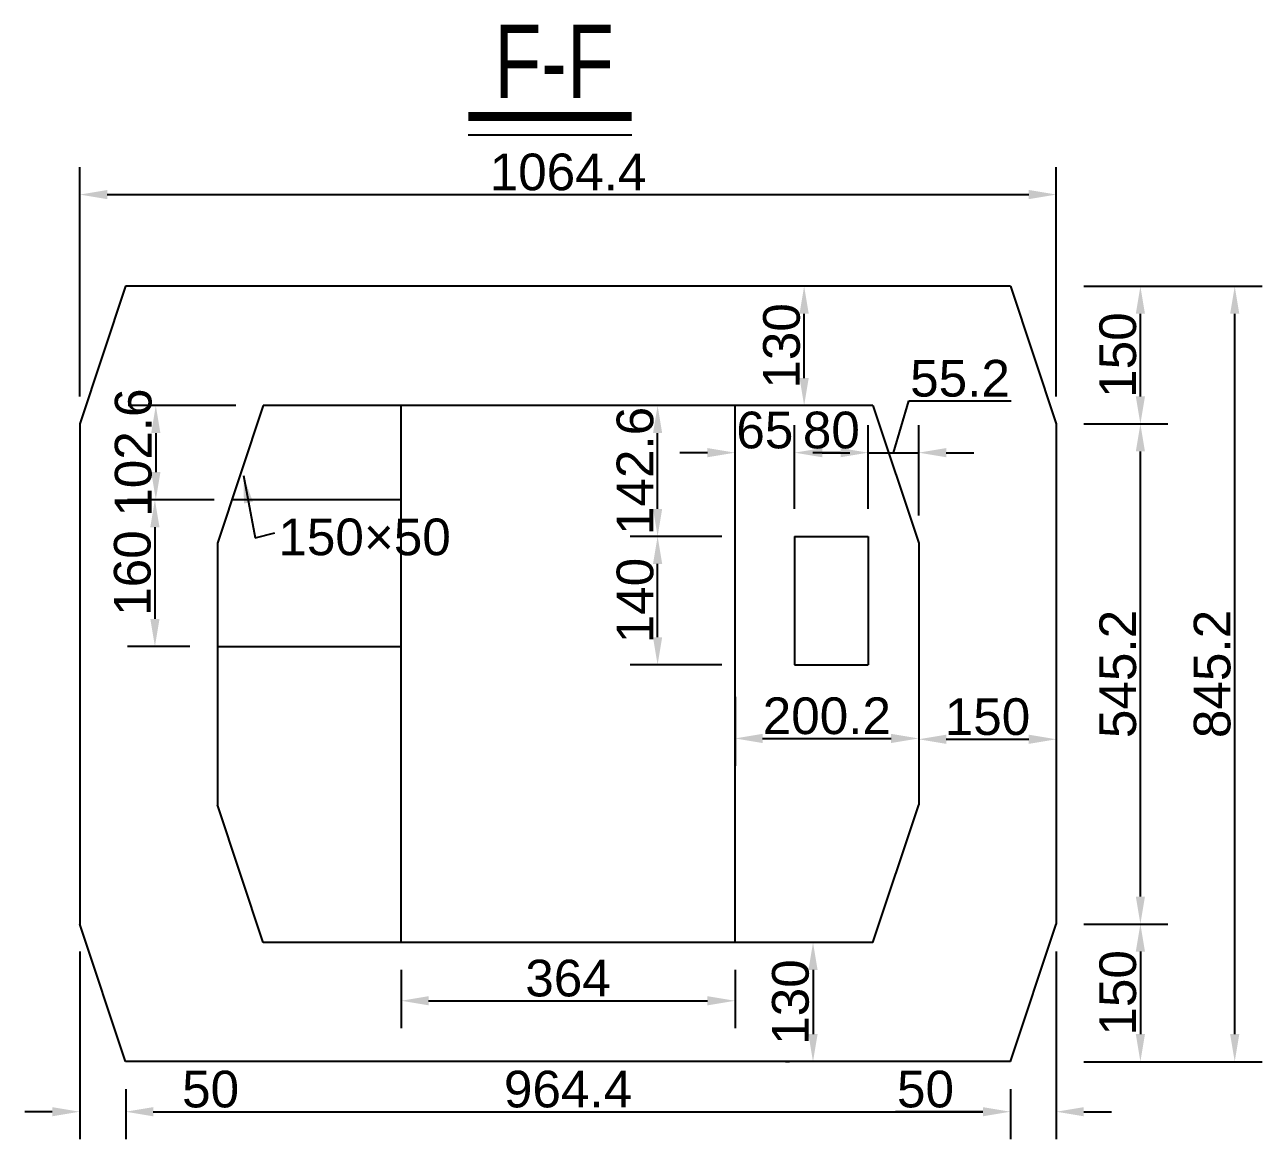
# Model space of a CAD drawing. Header units: millimetres. Extents: x 32645 to 210887, y 65210 to 90102.
# Drawn here: x 133735 to 140480, y 66840 to 72914 of the extents above; entities that cross this region are included whole.
import ezdxf

# ---------------------------------------------------------------- set-up
doc = ezdxf.new("R2010")
doc.units = ezdxf.units.MM
for name, color, linetype in [('1', 7, 'Continuous'), ('文本', 7, 'Continuous'), ('粗实线', 3, 'Continuous')]:
    doc.layers.add(name, color=color, linetype=linetype)
doc.styles.get("Standard").update_dxf_attribs({"font": 'arial.ttf'})
doc.dimstyles.new('大样STANDARD', dxfattribs={"dimscale": 100, "dimtxt": 2, "dimasz": 1.5, "dimexe": 1.5, "dimexo": 1.5, "dimgap": 0.2, "dimtad": 1, "dimdec": 1, "dimlfac": 0.2, "dimdsep": 46, "dimtxsty": 'Standard', "dimcen": 0, "dimclrd": 4, "dimclre": 4, "dimclrt": 4, "dimadec": 0, "dimazin": 0, "dimtfac": 1, "dimtdec": 1, "dimtofl": 0, "dimtmove": 0, "dimatfit": 3, "dimfxl": 1, "dimtolj": 1, "dimtzin": 0, "dimarcsym": 0})

# ---------------------------------------------------------------- blocks, each defined once
blk = doc.blocks.new('*D1164')
at = {"layer": '1', "color": 4, "lineweight": -2, "transparency": 16777216}
for p, q in [((134035.1, 67862.6), (134035.1, 66839.8)), ((134285.1, 67112.6), (134285.1, 66839.8)), ((133885.1, 66989.8), (133735.1, 66989.8)), ((134435.1, 66989.8), (134910.9, 66989.8))]:
    blk.add_line(p, q, dxfattribs=at)
at = {"layer": '1', "color": 4, "transparency": 16777216}
for points in [[(133885.1, 67014.8), (133885.1, 66964.8), (134035.1, 66989.8)], [(134435.1, 67014.8), (134435.1, 66964.8), (134285.1, 66989.8)]]:
    blk.add_solid(points, dxfattribs=at)
at = {"layer": 'DEFPOINTS', "color": 0, "transparency": 16777216}
for p in [(134035.1, 68012.6), (134285.1, 67262.6), (134285.1, 66989.8)]:
    blk.add_point(p, dxfattribs=at)
at = {"layer": '1', "color": 4, "transparency": 16777216, "insert": (134748, 67111.9), "char_height": 200, "attachment_point": 5}
blk.add_mtext('\\A1;50', dxfattribs=at)
blk = doc.blocks.new('*D1165')
at = {"layer": '1', "color": 4, "lineweight": -2, "transparency": 16777216}
for p, q in [((134285.1, 67112.6), (134285.1, 66839.8)), ((139107.1, 67112.6), (139107.1, 66839.8)), ((134435.1, 66989.8), (138957.1, 66989.8))]:
    blk.add_line(p, q, dxfattribs=at)
at = {"layer": '1', "color": 4, "transparency": 16777216}
for points in [[(134435.1, 67014.8), (134435.1, 66964.8), (134285.1, 66989.8)], [(138957.1, 67014.8), (138957.1, 66964.8), (139107.1, 66989.8)]]:
    blk.add_solid(points, dxfattribs=at)
at = {"layer": 'DEFPOINTS', "color": 0, "transparency": 16777216}
for p in [(134285.1, 67262.6), (139107.1, 67262.6), (139107.1, 66989.8)]:
    blk.add_point(p, dxfattribs=at)
at = {"layer": '1', "color": 4, "transparency": 16777216, "insert": (136696.1, 67111.9), "char_height": 200, "attachment_point": 5}
blk.add_mtext('\\A1;964.4', dxfattribs=at)
blk = doc.blocks.new('*D1166')
at = {"layer": '1', "color": 4, "lineweight": -2, "transparency": 16777216}
for p, q in [((139357.1, 67862.6), (139357.1, 66839.8)), ((139107.1, 67112.6), (139107.1, 66839.8)), ((138957.1, 66989.8), (138481.3, 66989.8)), ((139507.1, 66989.8), (139657.1, 66989.8))]:
    blk.add_line(p, q, dxfattribs=at)
at = {"layer": '1', "color": 4, "transparency": 16777216}
for points in [[(138957.1, 67014.8), (138957.1, 66964.8), (139107.1, 66989.8)], [(139507.1, 67014.8), (139507.1, 66964.8), (139357.1, 66989.8)]]:
    blk.add_solid(points, dxfattribs=at)
at = {"layer": 'DEFPOINTS', "color": 0, "transparency": 16777216}
for p in [(139357.1, 68012.6), (139107.1, 67262.6), (139107.1, 66989.8)]:
    blk.add_point(p, dxfattribs=at)
at = {"layer": '1', "color": 4, "transparency": 16777216, "insert": (138644.2, 67111.9), "char_height": 200, "attachment_point": 5}
blk.add_mtext('\\A1;50', dxfattribs=at)
blk = doc.blocks.new('*D1167')
at = {"layer": '1', "color": 4, "lineweight": -2, "transparency": 16777216}
for p, q in [((134035.1, 70888.6), (134035.1, 72138.5)), ((139357.1, 70888.6), (139357.1, 72138.5)), ((134185.1, 71988.5), (139207.1, 71988.5))]:
    blk.add_line(p, q, dxfattribs=at)
at = {"layer": '1', "color": 4, "transparency": 16777216}
for points in [[(134185.1, 72013.5), (134185.1, 71963.5), (134035.1, 71988.5)], [(139207.1, 72013.5), (139207.1, 71963.5), (139357.1, 71988.5)]]:
    blk.add_solid(points, dxfattribs=at)
at = {"layer": 'DEFPOINTS', "color": 0, "transparency": 16777216}
for p in [(139357.1, 71988.5), (134035.1, 70738.6), (139357.1, 70738.6)]:
    blk.add_point(p, dxfattribs=at)
at = {"layer": '1', "color": 4, "transparency": 16777216, "insert": (136696.1, 72110.6), "char_height": 200, "attachment_point": 5}
blk.add_mtext('\\A1;1064.4', dxfattribs=at)
blk = doc.blocks.new('*D1168')
at = {"layer": '1', "color": 4, "lineweight": -2, "transparency": 16777216}
for p, q in [((139507.1, 68012.6), (139965.4, 68012.6)), ((139815.4, 67862.6), (139815.4, 67412.6)), ((139507.1, 67262.6), (139965.4, 67262.6))]:
    blk.add_line(p, q, dxfattribs=at)
at = {"layer": '1', "color": 4, "transparency": 16777216}
for points in [[(139790.4, 67862.6), (139840.4, 67862.6), (139815.4, 68012.6)], [(139790.4, 67412.6), (139840.4, 67412.6), (139815.4, 67262.6)]]:
    blk.add_solid(points, dxfattribs=at)
at = {"layer": 'DEFPOINTS', "color": 0, "transparency": 16777216}
for p in [(139357.1, 68012.6), (139357.1, 67262.6), (139815.4, 67262.6)]:
    blk.add_point(p, dxfattribs=at)
at = {"layer": '1', "color": 4, "transparency": 16777216, "insert": (139693.3, 67637.6), "char_height": 200, "attachment_point": 5, "rotation": 90}
blk.add_mtext('\\A1;150', dxfattribs=at)
blk = doc.blocks.new('*D1169')
at = {"layer": '1', "color": 4, "lineweight": -2, "transparency": 16777216}
for p, q in [((139507.1, 70738.6), (139965.4, 70738.6)), ((139815.4, 68162.6), (139815.4, 70588.6)), ((139507.1, 68012.6), (139965.4, 68012.6))]:
    blk.add_line(p, q, dxfattribs=at)
at = {"layer": '1', "color": 4, "transparency": 16777216}
for points in [[(139790.4, 70588.6), (139840.4, 70588.6), (139815.4, 70738.6)], [(139790.4, 68162.6), (139840.4, 68162.6), (139815.4, 68012.6)]]:
    blk.add_solid(points, dxfattribs=at)
at = {"layer": 'DEFPOINTS', "color": 0, "transparency": 16777216}
for p in [(139357.1, 70738.6), (139815.4, 70738.6), (139357.1, 68012.6)]:
    blk.add_point(p, dxfattribs=at)
at = {"layer": '1', "color": 4, "transparency": 16777216, "insert": (139693.3, 69375.6), "char_height": 200, "attachment_point": 5, "rotation": 90}
blk.add_mtext('\\A1;545.2', dxfattribs=at)
blk = doc.blocks.new('*D1170')
at = {"layer": '1', "color": 4, "lineweight": -2, "transparency": 16777216}
for p, q in [((139507.1, 71488.6), (139965.4, 71488.6)), ((139815.4, 70888.6), (139815.4, 71338.6)), ((139507.1, 70738.6), (139965.4, 70738.6))]:
    blk.add_line(p, q, dxfattribs=at)
at = {"layer": '1', "color": 4, "transparency": 16777216}
for points in [[(139790.4, 71338.6), (139840.4, 71338.6), (139815.4, 71488.6)], [(139790.4, 70888.6), (139840.4, 70888.6), (139815.4, 70738.6)]]:
    blk.add_solid(points, dxfattribs=at)
at = {"layer": 'DEFPOINTS', "color": 0, "transparency": 16777216}
for p in [(139357.1, 71488.6), (139815.4, 71488.6), (139357.1, 70738.6)]:
    blk.add_point(p, dxfattribs=at)
at = {"layer": '1', "color": 4, "transparency": 16777216, "insert": (139693.3, 71113.6), "char_height": 200, "attachment_point": 5, "rotation": 90}
blk.add_mtext('\\A1;150', dxfattribs=at)
blk = doc.blocks.new('*D1171')
at = {"layer": '1', "color": 4, "lineweight": -2, "transparency": 16777216}
for p, q in [((139707.1, 71488.6), (140479.6, 71488.6)), ((140329.6, 67412.6), (140329.6, 71338.6)), ((139707.1, 67262.6), (140479.6, 67262.6))]:
    blk.add_line(p, q, dxfattribs=at)
at = {"layer": '1', "color": 4, "transparency": 16777216}
for points in [[(140304.6, 71338.6), (140354.6, 71338.6), (140329.6, 71488.6)], [(140304.6, 67412.6), (140354.6, 67412.6), (140329.6, 67262.6)]]:
    blk.add_solid(points, dxfattribs=at)
at = {"layer": 'DEFPOINTS', "color": 0, "transparency": 16777216}
for p in [(139557.1, 71488.6), (140329.6, 71488.6), (139557.1, 67262.6)]:
    blk.add_point(p, dxfattribs=at)
at = {"layer": '1', "color": 4, "transparency": 16777216, "insert": (140207.5, 69375.6), "char_height": 200, "attachment_point": 5, "rotation": 90}
blk.add_mtext('\\A1;845.2', dxfattribs=at)
blk = doc.blocks.new('*D1172')
at = {"layer": '1', "color": 4, "lineweight": -2, "transparency": 16777216}
for p, q in [((138031.2, 67762.6), (138031.2, 67412.6)), ((137903.4, 67262.6), (137881.2, 67262.6))]:
    blk.add_line(p, q, dxfattribs=at)
at = {"layer": '1', "color": 4, "transparency": 16777216}
for points in [[(138006.2, 67762.6), (138056.2, 67762.6), (138031.2, 67912.6)], [(138006.2, 67412.6), (138056.2, 67412.6), (138031.2, 67262.6)]]:
    blk.add_solid(points, dxfattribs=at)
at = {"layer": 'DEFPOINTS', "color": 0, "transparency": 16777216}
for p in [(138031.2, 67912.6), (138031.2, 67262.6), (138053.4, 67262.6)]:
    blk.add_point(p, dxfattribs=at)
at = {"layer": '1', "color": 4, "transparency": 16777216, "insert": (137909, 67587.6), "char_height": 200, "attachment_point": 5, "rotation": 90}
blk.add_mtext('\\A1;130', dxfattribs=at)
blk = doc.blocks.new('*D1173')
at = {"layer": '1', "color": 4, "lineweight": -2, "transparency": 16777216}
for p, q in [((137898.3, 71488.6), (137832.8, 71488.6)), ((137982.8, 70988.6), (137982.8, 71338.6))]:
    blk.add_line(p, q, dxfattribs=at)
at = {"layer": '1', "color": 4, "transparency": 16777216}
for points in [[(137957.8, 71338.6), (138007.8, 71338.6), (137982.8, 71488.6)], [(137957.8, 70988.6), (138007.8, 70988.6), (137982.8, 70838.6)]]:
    blk.add_solid(points, dxfattribs=at)
at = {"layer": 'DEFPOINTS', "color": 0, "transparency": 16777216}
for p in [(137982.8, 71488.6), (138048.3, 71488.6), (137982.8, 70838.6)]:
    blk.add_point(p, dxfattribs=at)
at = {"layer": '1', "color": 4, "transparency": 16777216, "insert": (137860.6, 71163.6), "char_height": 200, "attachment_point": 5, "rotation": 90}
blk.add_mtext('\\A1;130', dxfattribs=at)
blk = doc.blocks.new('*D1174')
at = {"layer": '1', "color": 4, "lineweight": -2, "transparency": 16777216}
for p, q in [((138757.1, 69019.8), (139207.1, 69019.8)), ((139357.1, 68969.8), (139357.1, 68869.8))]:
    blk.add_line(p, q, dxfattribs=at)
at = {"layer": '1', "color": 4, "transparency": 16777216}
for points in [[(138757.1, 69044.8), (138757.1, 68994.8), (138607.1, 69019.8)], [(139207.1, 69044.8), (139207.1, 68994.8), (139357.1, 69019.8)]]:
    blk.add_solid(points, dxfattribs=at)
at = {"layer": 'DEFPOINTS', "color": 0, "transparency": 16777216}
for p in [(139357.1, 69119.8), (138607.1, 69019.8), (139357.1, 69019.8)]:
    blk.add_point(p, dxfattribs=at)
at = {"layer": '1', "color": 4, "transparency": 16777216, "insert": (138982.1, 69141.9), "char_height": 200, "attachment_point": 5}
blk.add_mtext('\\A1;150', dxfattribs=at)
blk = doc.blocks.new('*D1175')
at = {"layer": '1', "color": 4, "lineweight": -2, "transparency": 16777216}
for p, q in [((135786.1, 67762.6), (135786.1, 67444.6)), ((137606.1, 67762.6), (137606.1, 67444.6)), ((135936.1, 67594.6), (137456.1, 67594.6))]:
    blk.add_line(p, q, dxfattribs=at)
at = {"layer": '1', "color": 4, "transparency": 16777216}
for points in [[(135936.1, 67619.6), (135936.1, 67569.6), (135786.1, 67594.6)], [(137456.1, 67619.6), (137456.1, 67569.6), (137606.1, 67594.6)]]:
    blk.add_solid(points, dxfattribs=at)
at = {"layer": 'DEFPOINTS', "color": 0, "transparency": 16777216}
for p in [(135786.1, 67912.6), (137606.1, 67912.6), (137606.1, 67594.6)]:
    blk.add_point(p, dxfattribs=at)
at = {"layer": '1', "color": 4, "transparency": 16777216, "insert": (136696.1, 67716.8), "char_height": 200, "attachment_point": 5}
blk.add_mtext('\\A1;364', dxfattribs=at)
blk = doc.blocks.new('*D1250')
at = {"layer": '1', "color": 4, "lineweight": -2, "ltscale": 0.2, "transparency": 16777216}
for p, q in [((137606.1, 69250.8), (137606.1, 68874.3)), ((138607.1, 69225.6), (138607.1, 68874.3)), ((137756.1, 69024.3), (138457.1, 69024.3))]:
    blk.add_line(p, q, dxfattribs=at)
at = {"layer": '1', "color": 4, "ltscale": 0.2, "transparency": 16777216}
for points in [[(137756.1, 69049.3), (137756.1, 68999.3), (137606.1, 69024.3)], [(138457.1, 69049.3), (138457.1, 68999.3), (138607.1, 69024.3)]]:
    blk.add_solid(points, dxfattribs=at)
at = {"layer": 'DEFPOINTS', "color": 0, "ltscale": 0.2, "transparency": 16777216}
for p in [(137606.1, 69400.8), (138607.1, 69375.6), (138607.1, 69024.3)]:
    blk.add_point(p, dxfattribs=at)
at = {"layer": '1', "color": 4, "ltscale": 0.2, "transparency": 16777216, "insert": (138106.6, 69146.4), "char_height": 200, "attachment_point": 5}
blk.add_mtext('\\A1;200.2', dxfattribs=at)
blk = doc.blocks.new('*D1252')
at = {"layer": '1', "color": 4, "lineweight": -2, "ltscale": 0.2, "transparency": 16777216}
for p, q in [((134885.1, 70838.6), (134299.4, 70838.6)), ((134449.4, 70688.6), (134449.4, 70475.6)), ((134767.1, 70325.6), (134299.4, 70325.6))]:
    blk.add_line(p, q, dxfattribs=at)
at = {"layer": '1', "color": 4, "ltscale": 0.2, "transparency": 16777216}
for points in [[(134424.4, 70688.6), (134474.4, 70688.6), (134449.4, 70838.6)], [(134424.4, 70475.6), (134474.4, 70475.6), (134449.4, 70325.6)]]:
    blk.add_solid(points, dxfattribs=at)
at = {"layer": 'DEFPOINTS', "color": 0, "ltscale": 0.2, "transparency": 16777216}
for p in [(135035.1, 70838.6), (134449.4, 70325.6), (134917.1, 70325.6)]:
    blk.add_point(p, dxfattribs=at)
at = {"layer": '1', "color": 4, "ltscale": 0.2, "transparency": 16777216, "insert": (134327.3, 70582.1), "char_height": 200, "attachment_point": 5, "rotation": 90}
blk.add_mtext('\\A1;102.6', dxfattribs=at)
blk = doc.blocks.new('*D1253')
at = {"layer": '1', "color": 4, "lineweight": -2, "ltscale": 0.25, "transparency": 16777216}
for p, q in [((134767.1, 70325.6), (134294.4, 70325.6)), ((134444.4, 70175.6), (134444.4, 69675.6)), ((134635.1, 69525.6), (134294.4, 69525.6))]:
    blk.add_line(p, q, dxfattribs=at)
at = {"layer": '1', "color": 4, "ltscale": 0.25, "transparency": 16777216}
for points in [[(134419.4, 70175.6), (134469.4, 70175.6), (134444.4, 70325.6)], [(134419.4, 69675.6), (134469.4, 69675.6), (134444.4, 69525.6)]]:
    blk.add_solid(points, dxfattribs=at)
at = {"layer": 'DEFPOINTS', "color": 0, "ltscale": 0.25, "transparency": 16777216}
for p in [(134917.1, 70325.6), (134444.4, 69525.6), (134785.1, 69525.6)]:
    blk.add_point(p, dxfattribs=at)
at = {"layer": '1', "color": 4, "ltscale": 0.25, "transparency": 16777216, "insert": (134322.3, 69925.6), "char_height": 200, "attachment_point": 5, "rotation": 90}
blk.add_mtext('\\A1;160', dxfattribs=at)
blk = doc.blocks.new('*D1332')
at = {"layer": '1', "color": 4, "lineweight": -2, "ltscale": 2, "transparency": 16777216}
for p, q in [((137931.1, 70275.6), (137931.1, 70731.7)), ((138331.1, 70275.6), (138331.1, 70731.7)), ((138081.1, 70581.7), (138181.1, 70581.7))]:
    blk.add_line(p, q, dxfattribs=at)
at = {"layer": '1', "color": 4, "ltscale": 2, "transparency": 16777216}
for points in [[(138081.1, 70606.7), (138081.1, 70556.7), (137931.1, 70581.7)], [(138181.1, 70606.7), (138181.1, 70556.7), (138331.1, 70581.7)]]:
    blk.add_solid(points, dxfattribs=at)
at = {"layer": 'DEFPOINTS', "color": 0, "ltscale": 2, "transparency": 16777216}
for p in [(138331.1, 70581.7), (137931.1, 70125.6), (138331.1, 70125.6)]:
    blk.add_point(p, dxfattribs=at)
at = {"layer": '1', "color": 4, "ltscale": 2, "transparency": 16777216, "insert": (138131.1, 70703.9), "char_height": 200, "attachment_point": 5}
blk.add_mtext('\\A1;80', dxfattribs=at)
blk = doc.blocks.new('*D1333')
at = {"layer": '1', "color": 4, "lineweight": -2, "ltscale": 2, "transparency": 16777216}
for p, q in [((137535, 70125.6), (137034.2, 70125.6)), ((137184.2, 69575.6), (137184.2, 69975.6)), ((137535, 69425.6), (137034.2, 69425.6))]:
    blk.add_line(p, q, dxfattribs=at)
at = {"layer": '1', "color": 4, "ltscale": 2, "transparency": 16777216}
for points in [[(137159.2, 69975.6), (137209.2, 69975.6), (137184.2, 70125.6)], [(137159.2, 69575.6), (137209.2, 69575.6), (137184.2, 69425.6)]]:
    blk.add_solid(points, dxfattribs=at)
at = {"layer": 'DEFPOINTS', "color": 0, "ltscale": 2, "transparency": 16777216}
for p in [(137184.2, 70125.6), (137685, 70125.6), (137685, 69425.6)]:
    blk.add_point(p, dxfattribs=at)
at = {"layer": '1', "color": 4, "ltscale": 2, "transparency": 16777216, "insert": (137062.1, 69775.6), "char_height": 200, "attachment_point": 5, "rotation": 90}
blk.add_mtext('\\A1;140', dxfattribs=at)
blk = doc.blocks.new('*D1334')
at = {"layer": '1', "color": 4, "lineweight": -2, "ltscale": 2, "transparency": 16777216}
for p, q in [((137960.6, 70838.6), (137034.2, 70838.6)), ((137184.2, 70275.6), (137184.2, 70688.6)), ((137535, 70125.6), (137034.2, 70125.6))]:
    blk.add_line(p, q, dxfattribs=at)
at = {"layer": '1', "color": 4, "ltscale": 2, "transparency": 16777216}
for points in [[(137159.2, 70688.6), (137209.2, 70688.6), (137184.2, 70838.6)], [(137159.2, 70275.6), (137209.2, 70275.6), (137184.2, 70125.6)]]:
    blk.add_solid(points, dxfattribs=at)
at = {"layer": 'DEFPOINTS', "color": 0, "ltscale": 2, "transparency": 16777216}
for p in [(137184.2, 70838.6), (138110.6, 70838.6), (137685, 70125.6)]:
    blk.add_point(p, dxfattribs=at)
at = {"layer": '1', "color": 4, "ltscale": 2, "transparency": 16777216, "insert": (137062.1, 70482.1), "char_height": 200, "attachment_point": 5, "rotation": 90}
blk.add_mtext('\\A1;142.6', dxfattribs=at)
blk = doc.blocks.new('*D1335')
at = {"layer": '1', "color": 4, "lineweight": -2, "ltscale": 2, "transparency": 16777216}
for p, q in [((137606.1, 70275.6), (137606.1, 70731.7)), ((137931.1, 70275.6), (137931.1, 70731.7)), ((137456.1, 70581.7), (137306.1, 70581.7)), ((138081.1, 70581.7), (138231.1, 70581.7))]:
    blk.add_line(p, q, dxfattribs=at)
at = {"layer": '1', "color": 4, "ltscale": 2, "transparency": 16777216}
for points in [[(137456.1, 70606.7), (137456.1, 70556.7), (137606.1, 70581.7)], [(138081.1, 70606.7), (138081.1, 70556.7), (137931.1, 70581.7)]]:
    blk.add_solid(points, dxfattribs=at)
at = {"layer": 'DEFPOINTS', "color": 0, "ltscale": 2, "transparency": 16777216}
for p in [(137606.1, 70581.7), (137606.1, 70125.6), (137931.1, 70125.6)]:
    blk.add_point(p, dxfattribs=at)
at = {"layer": '1', "color": 4, "ltscale": 2, "transparency": 16777216, "insert": (137768.6, 70703.9), "char_height": 200, "attachment_point": 5}
blk.add_mtext('\\A1;65', dxfattribs=at)
blk = doc.blocks.new('*D1402')
at = {"color": 4, "lineweight": -2, "ltscale": 2, "transparency": 16777216}
for p, q in [((138469.1, 70581.7), (138553.8, 70863.9)), ((138553.8, 70863.9), (139111.2, 70863.9)), ((138331.1, 70275.6), (138331.1, 70731.7)), ((138607.1, 70238.6), (138607.1, 70731.7)), ((138181.1, 70581.7), (138031.1, 70581.7)), ((138331.1, 70581.7), (138607.1, 70581.7)), ((138757.1, 70581.7), (138907.1, 70581.7))]:
    blk.add_line(p, q, dxfattribs=at)
at = {"color": 4, "ltscale": 2, "transparency": 16777216}
for points in [[(138181.1, 70606.7), (138181.1, 70556.7), (138331.1, 70581.7)], [(138757.1, 70606.7), (138757.1, 70556.7), (138607.1, 70581.7)]]:
    blk.add_solid(points, dxfattribs=at)
at = {"layer": 'DEFPOINTS', "color": 0, "ltscale": 2, "transparency": 16777216}
for p in [(138607.1, 70581.7), (138331.1, 70125.6), (138607.1, 70088.6)]:
    blk.add_point(p, dxfattribs=at)
at = {"color": 4, "ltscale": 2, "transparency": 16777216, "insert": (138832.5, 70986), "char_height": 200, "attachment_point": 5}
blk.add_mtext('\\A1;55.2', dxfattribs=at)

msp = doc.modelspace()

# ---------------------------------------------------------------- linework, layer by layer
at = {"layer": '1', "color": 1}
for p, q in [((134285.06777, 71488.64303), (134035.06777, 70738.64303)), ((139107.14058, 71488.64303), (134285.06777, 71488.64303)), ((139107.14058, 71488.64303), (139357.14058, 70738.64303)), ((135035.06777, 70838.64303), (134785.06777, 70088.64303)), ((138357.14058, 70838.64303), (135035.06777, 70838.64303)), ((135786.10418, 67912.64303), (135786.10418, 70838.64303)), ((137606.10418, 67912.64303), (137606.10418, 70838.64303)), ((138357.14058, 70838.64303), (138607.14058, 70088.64303)), ((134035.06777, 70738.64303), (134035.06777, 68012.64303)), ((139357.14058, 70738.64303), (139357.14058, 68012.64303)), ((134864.06777, 70325.64303), (135786.10418, 70325.64303)), ((134785.06777, 70088.64303), (134785.06777, 68662.64303)), ((137931.14058, 70125.64303), (138331.14058, 70125.64303)), ((137931.14058, 70125.64303), (137931.14058, 69425.64303)), ((138331.14058, 70125.64303), (138331.14058, 69425.64303)), ((138607.14058, 70088.64303), (138607.14058, 68662.64303)), ((134785.06777, 69525.64303), (135786.10418, 69525.64303)), ((137931.14058, 69425.64303), (138331.14058, 69425.64303)), ((135035.06777, 67912.64303), (134785.06777, 68662.64303)), ((138357.14058, 67912.64303), (138607.14058, 68662.64303)), ((134285.06777, 67262.64303), (134035.06777, 68012.64303)), ((139107.14058, 67262.64303), (139357.14058, 68012.64303)), ((138357.14058, 67912.64303), (135035.06777, 67912.64303)), ((139107.14058, 67262.64303), (134285.06777, 67262.64303))]:
    msp.add_line(p, q, dxfattribs=at)
at = {"layer": '文本', "color": 0}
msp.add_line((136151.77047, 72314.00746), (137043.04113, 72314.00746), dxfattribs=at)
at = {"layer": '粗实线'}
msp.add_lwpolyline([(136151.77047, 72414.00746, 50, 50, 0), (137043.04113, 72414.00746, 24.5, 24.5, 0)], format="xyseb", dxfattribs=at)

# ---------------------------------------------------------------- texts
at = {"layer": '1', "color": 4, "insert": (135117.33029, 70020.02135), "char_height": 200, "attachment_point": 7}
msp.add_mtext('150×50', dxfattribs=at)
at = {"layer": '文本', "width": 0.75}
msp.add_text('F-F', height=400, dxfattribs=at).set_placement((136294.19973, 72514.00746))

# ---------------------------------------------------------------- dimensions: what is measured, and where the dimension line sits
at = {"color": 2, "ltscale": 2}
dim = msp.add_linear_dim(base=(138607.14058, 70581.73985), p1=(138331.14058, 70125.64303), p2=(138607.14058, 70088.64303), dimstyle='大样STANDARD', override={"dimtmove": 1}, dxfattribs=at)
dim.commit()
dim.dimension.update_dxf_attribs({"geometry": '*D1402', "text_midpoint": (138573.77496, 70985.96905)})
at = {"layer": '1', "color": 1}
for base, p1, p2, picture, middle in [((139357.14058, 71988.4858), (134035.06777, 70738.64303), (139357.14058, 70738.64303), '*D1167', (136696.10418, 72110.60039)), ((134285.06777, 66989.78397), (134035.06777, 68012.64303), (134285.06777, 67262.64303), '*D1164', (134747.97364, 67111.89857)), ((139107.14058, 66989.78397), (139357.14058, 68012.64303), (139107.14058, 67262.64303), '*D1166', (138644.23472, 67111.89857)), ((139107.14058, 66989.78397), (134285.06777, 67262.64303), (139107.14058, 67262.64303), '*D1165', (136696.10418, 67111.89857))]:
    dim = msp.add_linear_dim(base=base, p1=p1, p2=p2, dimstyle='大样STANDARD', dxfattribs=at)
    dim.commit()
    dim.dimension.update_dxf_attribs({"geometry": picture, "text_midpoint": middle})
at = {"layer": '1', "color": 4}
for base, p1, p2, angle, picture, middle in [((137982.76547, 71488.64303), (137982.76547, 70838.64303), (138048.34723, 71488.64303), 270, '*D1173', (137860.58266, 71163.64303)), ((139357.14058, 69019.7779), (138607.14058, 69019.7779), (139357.14058, 69119.7779), 180, '*D1174', (138982.14058, 69141.8925)), ((138031.19687, 67262.64303), (138031.19687, 67912.64303), (138053.44116, 67262.64303), 270, '*D1172', (137909.01406, 67587.64303))]:
    dim = msp.add_linear_dim(base=base, p1=p1, p2=p2, angle=angle, dimstyle='大样STANDARD', dxfattribs=at)
    dim.commit()
    dim.dimension.update_dxf_attribs({"geometry": picture, "text_midpoint": middle})
at = {"layer": '1', "color": 1}
for base, p1, p2, angle, picture, middle in [((139815.41715, 71488.64303), (139357.14058, 70738.64303), (139357.14058, 71488.64303), 90, '*D1170', (139693.30256, 71113.64303)), ((140329.579, 71488.64303), (139557.14058, 67262.64303), (139557.14058, 71488.64303), 270, '*D1171', (140207.4644, 69375.64303)), ((139815.41715, 70738.64303), (139357.14058, 68012.64303), (139357.14058, 70738.64303), 270, '*D1169', (139693.30256, 69375.64303)), ((139815.41715, 67262.64303), (139357.14058, 68012.64303), (139357.14058, 67262.64303), 270, '*D1168', (139693.30256, 67637.64303))]:
    dim = msp.add_linear_dim(base=base, p1=p1, p2=p2, angle=angle, dimstyle='大样STANDARD', dxfattribs=at)
    dim.commit()
    dim.dimension.update_dxf_attribs({"geometry": picture, "text_midpoint": middle})
at = {"layer": '1', "color": 2, "ltscale": 0.2}
dim = msp.add_linear_dim(base=(134449.38164, 70325.64303), p1=(135035.06777, 70838.64303), p2=(134917.06777, 70325.64303), angle=270, dimstyle='大样STANDARD', dxfattribs=at)
dim.commit()
dim.dimension.update_dxf_attribs({"geometry": '*D1252', "text_midpoint": (134449.38164, 70582.14303), "dimtype": 160})
at = {"layer": '1', "color": 2, "ltscale": 2}
dim = msp.add_linear_dim(base=(137184.17583, 70838.64303), p1=(137685.04126, 70125.64303), p2=(138110.57767, 70838.64303), angle=270, dimstyle='大样STANDARD', override={"dimtmove": 1}, dxfattribs=at)
dim.commit()
dim.dimension.update_dxf_attribs({"geometry": '*D1334', "text_midpoint": (137062.06123, 70482.14303)})
dim = msp.add_linear_dim(base=(137606.10418, 70581.73985), p1=(137931.14058, 70125.64303), p2=(137606.10418, 70125.64303), dimstyle='大样STANDARD', dxfattribs=at)
dim.commit()
dim.dimension.update_dxf_attribs({"geometry": '*D1335', "text_midpoint": (137768.62238, 70581.73985), "dimtype": 160})
dim = msp.add_linear_dim(base=(138331.14058, 70581.73985), p1=(137931.14058, 70125.64303), p2=(138331.14058, 70125.64303), dimstyle='大样STANDARD', dxfattribs=at)
dim.commit()
dim.dimension.update_dxf_attribs({"geometry": '*D1332', "text_midpoint": (138131.14058, 70703.85445)})
at = {"layer": '1', "color": 2, "ltscale": 0.25}
dim = msp.add_linear_dim(base=(134444.38164, 69525.64303), p1=(134917.06777, 70325.64303), p2=(134785.06777, 69525.64303), angle=270, dimstyle='大样STANDARD', override={"dimtmove": 1}, dxfattribs=at)
dim.commit()
dim.dimension.update_dxf_attribs({"geometry": '*D1253', "text_midpoint": (134322.26705, 69925.64303)})
at = {"layer": '1', "color": 2, "ltscale": 2}
dim = msp.add_linear_dim(base=(137184.17583, 70125.64303), p1=(137685.04126, 69425.64303), p2=(137685.04126, 70125.64303), angle=270, dimstyle='大样STANDARD', dxfattribs=at)
dim.commit()
dim.dimension.update_dxf_attribs({"geometry": '*D1333', "text_midpoint": (137062.06123, 69775.64303)})
at = {"layer": '1', "color": 2, "ltscale": 0.2}
dim = msp.add_linear_dim(base=(138607.14058, 69024.25341), p1=(137606.10418, 69400.77294), p2=(138607.14058, 69375.64303), angle=180, dimstyle='大样STANDARD', dxfattribs=at)
dim.commit()
dim.dimension.update_dxf_attribs({"geometry": '*D1250', "text_midpoint": (138106.62238, 69146.36801)})
at = {"layer": '1', "color": 4}
dim = msp.add_linear_dim(base=(137606.10418, 67594.61876), p1=(135786.10418, 67912.64303), p2=(137606.10418, 67912.64303), dimstyle='大样STANDARD', dxfattribs=at)
dim.commit()
dim.dimension.update_dxf_attribs({"geometry": '*D1175', "text_midpoint": (136696.10418, 67716.80157)})

# ---------------------------------------------------------------- leaders
at = {"layer": '1', "color": 4, "annotation_type": 0, "has_hookline": 1, "hookline_direction": 0}
msp.add_leader([(134926.48287, 70456.75944), (134990.03321, 70117.02135), (135097.33029, 70145.02135)], dimstyle='大样STANDARD', override={"dimgap": 0.2, "dimtad": 0}, dxfattribs=at)

doc.saveas('drawing.dxf')
